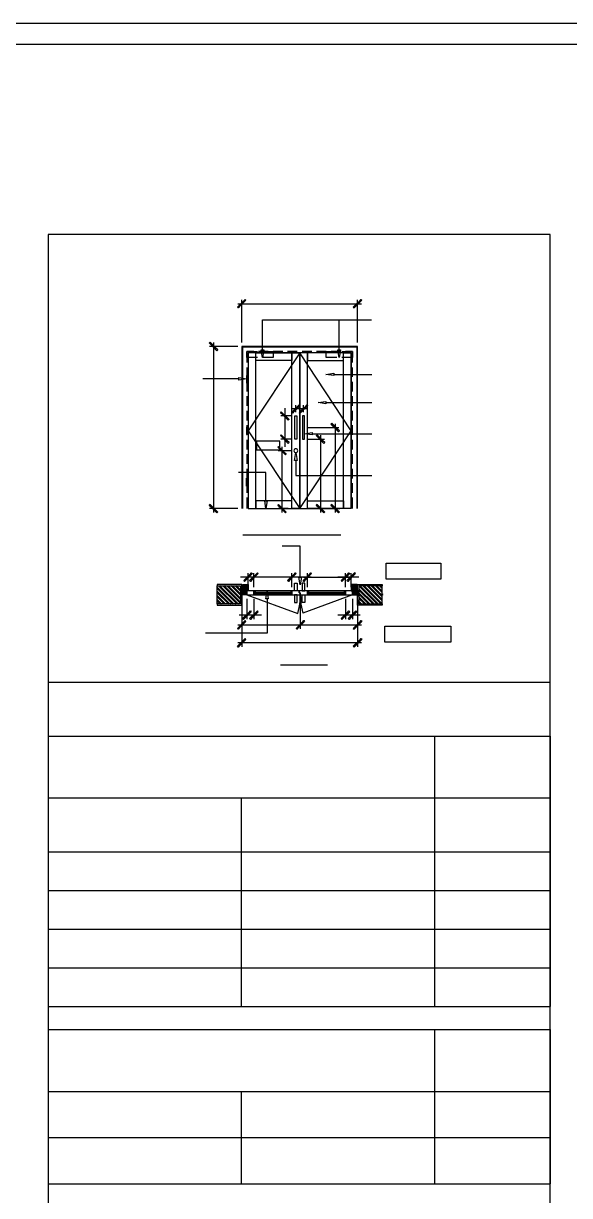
# Model space of a CAD drawing. Header units: millimetres. Extents: x 10 to 831, y 7 to 587.
# Drawn here: x 226.3 to 364.3, y 290.5 to 586.9 of the extents above; entities that cross this region are included whole.
import ezdxf

# ---------------------------------------------------------------- set-up
doc = ezdxf.new("R2010")
doc.units = ezdxf.units.MM
doc.layers.get('0').update_dxf_attribs({"linetype": 'CONTINUOUS'})

msp = doc.modelspace()

# ---------------------------------------------------------------- linework, layer by layer
at = {"color": 9}
for p, q in [((831.144, 586.863), (10.163, 586.863)), ((825.779, 581.501), (15.5291, 581.501)), ((284.515, 503.88), (282.758, 503.88)), ((282.758, 503.88), (282.758, 501.107)), ((282.758, 502.366), (282.758, 503.88)), ((282.758, 503.88), (285.478, 503.88)), ((285.478, 502.366), (282.758, 502.366)), ((296.105, 503.573), (283.077, 483.866)), ((288.167, 503.88), (285.732, 503.88)), ((286.695, 503.88), (289.416, 503.88)), ((289.416, 502.366), (286.695, 502.366)), ((291.828, 503.88), (289.393, 503.88)), ((289.416, 503.88), (289.416, 502.366)), ((295.49, 503.88), (293.056, 503.88)), ((309.132, 483.866), (296.105, 503.573)), ((299.151, 503.88), (296.718, 503.88)), ((302.814, 503.88), (300.369, 503.88)), ((302.792, 502.366), (302.792, 503.88)), ((302.792, 503.88), (305.513, 503.88)), ((305.513, 502.366), (302.792, 502.366)), ((306.476, 503.88), (304.031, 503.88)), ((306.729, 503.88), (309.45, 503.88)), ((309.45, 502.366), (306.729, 502.366)), ((309.45, 503.88), (307.692, 503.88)), ((309.45, 501.107), (309.45, 503.88)), ((309.45, 503.88), (309.45, 502.366)), ((282.758, 499.89), (282.758, 497.455)), ((309.45, 497.455), (309.45, 499.89)), ((282.758, 496.228), (282.758, 493.794)), ((309.45, 493.794), (309.45, 496.228)), ((282.758, 492.566), (282.758, 490.132)), ((309.45, 490.132), (309.45, 492.566)), ((282.758, 488.904), (282.758, 486.47)), ((309.45, 486.47), (309.45, 488.904)), ((282.758, 485.242), (282.758, 482.808)), ((283.077, 483.866), (296.105, 464.171)), ((296.105, 464.171), (309.132, 483.866)), ((309.45, 482.808), (309.45, 485.242)), ((282.758, 481.591), (282.758, 479.146)), ((309.45, 479.146), (309.45, 481.591)), ((282.758, 477.929), (282.758, 475.484)), ((309.45, 475.484), (309.45, 477.929)), ((282.758, 474.267), (282.758, 471.823)), ((309.45, 471.823), (309.45, 474.267)), ((282.758, 470.606), (282.758, 468.161)), ((309.45, 468.161), (309.45, 470.606)), ((282.758, 466.944), (282.758, 464.171)), ((309.45, 464.171), (309.45, 466.944)), ((281.456, 444.962), (275.255, 444.962)), ((275.255, 444.962), (275.255, 444.655)), ((275.255, 444.655), (281.15, 444.655)), ((275.603, 444.655), (280.187, 440.073)), ((275.965, 444.655), (280.536, 440.073)), ((276.049, 444.719), (276.049, 444.719)), ((276.091, 444.761), (276.091, 444.761)), ((276.112, 444.782), (276.112, 444.782)), ((276.292, 444.909), (276.292, 444.909)), ((276.462, 444.888), (276.462, 444.888)), ((276.662, 444.655), (281.15, 440.168)), ((276.727, 444.856), (276.727, 444.856)), ((276.991, 444.729), (276.991, 444.729)), ((277.012, 444.655), (281.15, 440.517)), ((277.181, 444.793), (277.181, 444.793)), ((277.351, 444.772), (277.351, 444.772)), ((277.392, 444.75), (277.392, 444.75)), ((277.615, 444.74), (277.615, 444.74)), ((277.711, 444.655), (281.15, 441.216)), ((277.858, 444.719), (277.858, 444.719)), ((278.059, 444.655), (281.15, 441.565)), ((278.07, 444.676), (278.07, 444.676)), ((278.24, 444.655), (278.24, 444.655)), ((278.694, 444.719), (278.694, 444.719)), ((278.715, 444.761), (278.715, 444.761)), ((278.769, 444.825), (278.769, 444.825)), ((278.769, 444.655), (281.15, 442.263)), ((278.959, 444.962), (278.959, 444.962)), ((279.117, 444.655), (281.15, 442.623)), ((279.594, 444.687), (279.594, 444.687)), ((279.816, 444.655), (281.15, 443.322)), ((279.997, 444.962), (279.997, 444.962)), ((280.06, 444.793), (280.06, 444.793)), ((280.166, 444.655), (281.15, 443.671)), ((280.463, 444.676), (280.463, 444.676)), ((280.863, 444.655), (281.15, 444.369)), ((281.023, 444.962), (281.023, 444.962)), ((281.15, 444.655), (281.15, 440.073)), ((281.309, 444.687), (281.309, 444.687)), ((281.383, 444.803), (281.383, 444.803)), ((281.436, 444.856), (281.436, 444.856)), ((282.991, 444.962), (281.456, 443.438)), ((282.631, 444.962), (281.456, 443.787)), ((282.283, 444.962), (281.456, 444.137)), ((281.933, 444.962), (281.456, 444.486)), ((281.456, 439.755), (281.456, 444.962)), ((282.844, 443.353), (281.456, 444.74)), ((283.077, 444.698), (281.456, 443.089)), ((283.077, 443.48), (281.616, 444.93)), ((283.077, 443.83), (281.933, 444.962)), ((283.077, 444.179), (282.283, 444.962)), ((283.077, 444.528), (282.631, 444.962)), ((283.077, 444.877), (282.991, 444.962)), ((310.392, 444.962), (309.132, 443.703)), ((310.042, 444.962), (309.132, 444.052)), ((309.693, 444.962), (309.132, 444.401)), ((309.343, 444.962), (309.132, 444.75)), ((310.752, 443.216), (309.132, 444.825)), ((310.593, 444.814), (309.132, 443.353)), ((310.752, 443.565), (309.343, 444.962)), ((310.752, 443.914), (309.693, 444.962)), ((310.752, 444.264), (310.042, 444.962)), ((310.752, 444.613), (310.392, 444.962)), ((310.752, 439.755), (310.752, 444.962)), ((310.752, 444.962), (316.953, 444.962)), ((310.761, 444.856), (310.761, 444.856)), ((310.825, 444.803), (310.825, 444.803)), ((310.899, 444.687), (310.899, 444.687)), ((316.953, 444.655), (311.058, 444.655)), ((311.058, 444.655), (311.058, 440.073)), ((311.058, 444.623), (315.609, 440.073)), ((311.186, 444.962), (311.186, 444.962)), ((311.376, 444.655), (315.958, 440.073)), ((311.747, 444.676), (311.747, 444.676)), ((312.075, 444.655), (316.657, 440.073)), ((312.148, 444.793), (312.148, 444.793)), ((312.213, 444.962), (312.213, 444.962)), ((312.423, 444.655), (316.953, 440.126)), ((312.613, 444.687), (312.613, 444.687)), ((313.133, 444.655), (316.953, 440.824)), ((313.239, 444.962), (313.239, 444.962)), ((313.429, 444.825), (313.429, 444.825)), ((313.482, 444.655), (316.953, 441.173)), ((313.493, 444.761), (313.493, 444.761)), ((313.504, 444.719), (313.504, 444.719)), ((313.968, 444.655), (313.968, 444.655)), ((314.138, 444.676), (314.138, 444.676)), ((314.18, 444.655), (316.953, 441.882)), ((314.35, 444.719), (314.35, 444.719)), ((314.529, 444.655), (316.953, 442.232)), ((314.583, 444.74), (314.583, 444.74)), ((314.816, 444.75), (314.816, 444.75)), ((314.858, 444.772), (314.858, 444.772)), ((315.026, 444.793), (315.026, 444.793)), ((315.218, 444.729), (315.218, 444.729)), ((315.239, 444.655), (316.953, 442.93)), ((315.482, 444.856), (315.482, 444.856)), ((315.587, 444.655), (316.953, 443.279)), ((315.747, 444.888), (315.747, 444.888)), ((315.917, 444.909), (315.917, 444.909)), ((316.096, 444.782), (316.096, 444.782)), ((316.107, 444.761), (316.107, 444.761)), ((316.159, 444.719), (316.159, 444.719)), ((316.286, 444.655), (316.953, 443.978)), ((316.636, 444.655), (316.953, 444.338)), ((316.953, 444.962), (316.953, 444.655)), ((275.255, 444.306), (279.488, 440.073)), ((275.255, 443.957), (279.14, 440.073)), ((275.255, 443.258), (278.441, 440.073)), ((275.255, 442.909), (278.081, 440.073)), ((275.255, 442.21), (277.382, 440.073)), ((275.255, 441.851), (277.033, 440.073)), ((281.15, 441.702), (281.15, 441.702)), ((281.182, 444.264), (281.182, 444.264)), ((281.191, 442.549), (281.191, 442.549)), ((281.225, 442.136), (281.225, 442.136)), ((281.245, 442.771), (281.245, 442.771)), ((281.245, 442.475), (281.245, 442.475)), ((281.266, 443.406), (281.266, 443.406)), ((281.277, 443.809), (281.277, 443.809)), ((281.288, 444.041), (281.288, 444.041)), ((281.319, 443.396), (281.319, 443.396)), ((281.329, 442.359), (281.329, 442.359)), ((281.361, 443.597), (281.361, 443.597)), ((281.392, 442.422), (281.392, 442.422)), ((281.415, 444.549), (281.415, 444.549)), ((282.758, 443.089), (281.456, 444.391)), ((283.077, 444.348), (281.456, 442.74)), ((282.758, 442.74), (281.456, 444.041)), ((282.758, 442.39), (281.456, 443.692)), ((282.43, 442.359), (281.456, 443.332)), ((282.082, 442.359), (281.456, 442.983)), ((281.573, 442.517), (281.456, 442.634)), ((281.456, 442.517), (281.456, 442.517)), ((283.077, 443.999), (281.594, 442.517)), ((281.732, 442.359), (281.616, 442.475)), ((282.758, 443.332), (281.785, 442.359)), ((282.758, 442.983), (282.134, 442.359)), ((282.758, 442.634), (282.483, 442.359)), ((282.758, 442.359), (295.639, 437.607)), ((283.077, 443.65), (282.779, 443.353)), ((296.252, 441.565), (296.263, 442.359)), ((296.263, 442.359), (296.284, 441.575)), ((309.45, 442.359), (296.876, 437.691)), ((310.752, 442.856), (309.132, 444.475)), ((310.741, 442.517), (309.132, 444.126)), ((310.54, 442.359), (309.132, 443.777)), ((309.205, 443.353), (309.132, 443.428)), ((310.752, 444.613), (309.45, 443.311)), ((310.752, 444.264), (309.45, 442.962)), ((310.752, 443.914), (309.45, 442.613)), ((310.191, 442.359), (309.45, 443.11)), ((309.841, 442.359), (309.45, 442.761)), ((309.492, 442.359), (309.45, 442.412)), ((310.752, 443.565), (309.545, 442.359)), ((310.752, 443.216), (309.894, 442.359)), ((310.752, 442.856), (310.243, 442.359)), ((310.752, 442.517), (310.752, 442.517)), ((310.793, 444.549), (310.793, 444.549)), ((310.815, 442.422), (310.815, 442.422)), ((310.836, 443.597), (310.836, 443.597)), ((310.867, 442.359), (310.867, 442.359)), ((310.878, 443.396), (310.878, 443.396)), ((310.921, 444.041), (310.921, 444.041)), ((310.921, 443.809), (310.921, 443.809)), ((310.942, 443.406), (310.942, 443.406)), ((310.953, 442.475), (310.953, 442.475)), ((310.963, 442.771), (310.963, 442.771)), ((310.985, 442.136), (310.985, 442.136)), ((311.016, 442.549), (311.016, 442.549)), ((311.026, 444.264), (311.026, 444.264)), ((311.048, 441.702), (311.048, 441.702)), ((311.058, 443.925), (314.911, 440.073)), ((311.058, 443.565), (314.551, 440.073)), ((311.058, 442.867), (313.852, 440.073)), ((311.058, 442.517), (313.504, 440.073)), ((311.058, 441.819), (312.805, 440.073)), ((275.255, 441.152), (276.334, 440.073)), ((275.255, 440.803), (275.985, 440.073)), ((275.255, 440.104), (275.276, 440.073)), ((281.15, 440.073), (275.255, 440.073)), ((275.255, 440.073), (275.255, 439.755)), ((275.255, 439.755), (281.456, 439.755)), ((275.298, 439.999), (275.298, 439.999)), ((275.35, 439.903), (275.35, 439.903)), ((275.519, 439.872), (275.519, 439.872)), ((275.53, 439.967), (275.53, 439.967)), ((275.784, 439.84), (275.784, 439.84)), ((275.953, 439.84), (275.953, 439.84)), ((276.017, 439.893), (276.017, 439.893)), ((276.239, 439.776), (276.239, 439.776)), ((276.334, 439.999), (276.334, 439.999)), ((276.397, 439.956), (276.397, 439.956)), ((277.245, 439.967), (277.245, 439.967)), ((277.297, 439.861), (277.297, 439.861)), ((277.361, 439.999), (277.361, 439.999)), ((278.134, 439.935), (278.134, 439.935)), ((278.387, 439.999), (278.387, 439.999)), ((278.62, 439.882), (278.62, 439.882)), ((278.684, 439.935), (278.684, 439.935)), ((279.002, 439.924), (279.002, 439.924)), ((279.414, 439.988), (279.414, 439.988)), ((279.848, 439.924), (279.848, 439.924)), ((279.965, 439.903), (279.965, 439.903)), ((280.451, 439.988), (280.451, 439.988)), ((280.547, 440.073), (280.547, 440.073)), ((280.737, 439.893), (280.737, 439.893)), ((280.992, 440.009), (280.992, 440.009)), ((281.16, 440.221), (281.16, 440.221)), ((281.16, 439.988), (281.16, 439.988)), ((281.182, 440.856), (281.182, 440.856)), ((281.202, 441.501), (281.202, 441.501)), ((281.245, 440.496), (281.245, 440.496)), ((281.288, 439.914), (281.288, 439.914)), ((281.298, 440.824), (281.298, 440.824)), ((281.319, 441.152), (281.319, 441.152)), ((281.351, 439.977), (281.351, 439.977)), ((281.372, 441.237), (281.372, 441.237)), ((281.436, 439.956), (281.436, 439.956)), ((295.829, 438.379), (295.988, 439.173)), ((295.988, 439.173), (296.105, 439.967)), ((296.105, 439.967), (296.2, 440.761)), ((296.2, 440.761), (296.252, 441.565)), ((296.284, 441.575), (296.338, 440.792)), ((296.338, 440.792), (296.422, 440.009)), ((296.422, 440.009), (296.537, 439.226)), ((296.537, 439.226), (296.697, 438.453)), ((316.953, 439.755), (310.752, 439.755)), ((310.773, 439.956), (310.773, 439.956)), ((310.836, 441.237), (310.836, 441.237)), ((310.858, 439.977), (310.858, 439.977)), ((310.89, 441.152), (310.89, 441.152)), ((310.91, 440.824), (310.91, 440.824)), ((310.921, 439.914), (310.921, 439.914)), ((310.963, 440.496), (310.963, 440.496)), ((311.005, 441.501), (311.005, 441.501)), ((311.026, 440.856), (311.026, 440.856)), ((311.037, 439.988), (311.037, 439.988)), ((311.048, 440.221), (311.048, 440.221)), ((311.058, 441.47), (312.455, 440.073)), ((311.058, 440.761), (311.747, 440.073)), ((311.058, 440.411), (311.397, 440.073)), ((311.058, 440.073), (316.953, 440.073)), ((311.217, 440.009), (311.217, 440.009)), ((311.471, 439.893), (311.471, 439.893)), ((311.661, 440.073), (311.661, 440.073)), ((311.756, 439.988), (311.756, 439.988)), ((312.244, 439.903), (312.244, 439.903)), ((312.36, 439.924), (312.36, 439.924)), ((312.783, 439.988), (312.783, 439.988)), ((313.206, 439.924), (313.206, 439.924)), ((313.524, 439.935), (313.524, 439.935)), ((313.588, 439.882), (313.588, 439.882)), ((313.821, 439.999), (313.821, 439.999)), ((314.074, 439.935), (314.074, 439.935)), ((314.847, 439.999), (314.847, 439.999)), ((314.911, 439.861), (314.911, 439.861)), ((314.963, 439.967), (314.963, 439.967)), ((315.811, 439.956), (315.811, 439.956)), ((315.874, 439.999), (315.874, 439.999)), ((315.969, 439.776), (315.969, 439.776)), ((316.191, 439.893), (316.191, 439.893)), ((316.244, 439.84), (316.244, 439.84)), ((316.414, 439.84), (316.414, 439.84)), ((316.679, 439.967), (316.679, 439.967)), ((316.688, 439.872), (316.688, 439.872)), ((316.858, 439.903), (316.858, 439.903)), ((316.901, 439.999), (316.901, 439.999)), ((316.953, 440.073), (316.953, 439.755)), ((295.639, 437.607), (295.829, 438.379)), ((296.697, 438.453), (296.876, 437.691))]:
    msp.add_line(p, q, dxfattribs=at)
at = {"color": 0}
for p, q in [((359.424, 533.46), (232.519, 533.46)), ((232.519, 533.46), (232.519, 158.641)), ((359.424, 158.641), (359.424, 533.46)), ((280.377, 515.119), (282.335, 517.077)), ((280.483, 515.997), (311.725, 515.997)), ((282.335, 517.077), (280.589, 514.918)), ((282.335, 517.077), (280.589, 514.918)), ((282.335, 517.077), (280.589, 514.918)), ((282.335, 517.077), (280.589, 514.918)), ((280.589, 514.918), (282.537, 516.865)), ((280.589, 514.918), (282.537, 516.865)), ((281.456, 506.166), (281.456, 516.971)), ((282.537, 516.865), (282.335, 517.077)), ((282.537, 516.865), (282.335, 517.077)), ((311.618, 517.077), (309.662, 515.119)), ((311.618, 517.077), (309.662, 515.119)), ((309.873, 514.918), (311.618, 517.077)), ((309.873, 514.918), (311.618, 517.077)), ((309.873, 514.918), (311.618, 517.077)), ((309.873, 514.918), (311.618, 517.077)), ((311.831, 516.865), (309.873, 514.918)), ((310.752, 506.166), (310.752, 516.971)), ((311.618, 517.077), (311.831, 516.865)), ((311.618, 517.077), (311.831, 516.865)), ((280.589, 514.918), (280.377, 515.119)), ((280.589, 514.918), (280.377, 515.119)), ((309.662, 515.119), (309.873, 514.918)), ((309.662, 515.119), (309.873, 514.918)), ((286.738, 504.313), (286.738, 511.902)), ((286.738, 511.902), (314.287, 511.902)), ((306.116, 504.324), (306.116, 511.902)), ((306.116, 511.902), (314.287, 511.902)), ((273.233, 506.06), (273.445, 506.261)), ((273.233, 506.06), (273.445, 506.261)), ((275.393, 504.313), (273.233, 506.06)), ((273.233, 506.06), (275.191, 504.102)), ((275.393, 504.313), (273.233, 506.06)), ((275.393, 504.313), (273.233, 506.06)), ((273.233, 506.06), (275.191, 504.102)), ((275.393, 504.313), (273.233, 506.06)), ((280.483, 505.181), (273.339, 505.181)), ((273.445, 506.261), (275.393, 504.313)), ((274.312, 506.166), (274.312, 463.197)), ((275.191, 504.102), (275.393, 504.313)), ((275.191, 504.102), (275.393, 504.313)), ((310.752, 505.181), (281.456, 505.181)), ((281.456, 505.181), (281.456, 464.171)), ((310.593, 505.033), (281.616, 505.033)), ((281.616, 505.033), (281.616, 464.171)), ((286.738, 502.366), (286.41, 504.313)), ((286.738, 502.366), (286.41, 504.313)), ((286.41, 504.313), (287.055, 504.313)), ((287.055, 504.313), (286.738, 502.366)), ((287.055, 504.313), (286.738, 502.366)), ((306.116, 502.366), (305.788, 504.324)), ((306.116, 502.366), (305.788, 504.324)), ((305.788, 504.324), (306.444, 504.324)), ((306.444, 504.324), (306.116, 502.366)), ((306.444, 504.324), (306.116, 502.366)), ((310.593, 464.171), (310.593, 505.033)), ((310.752, 464.171), (310.752, 505.181)), ((296.105, 503.573), (283.077, 503.573)), ((283.077, 503.573), (283.077, 464.171)), ((309.132, 503.573), (283.077, 503.573)), ((283.077, 503.573), (283.077, 464.171)), ((285.024, 503.573), (283.077, 503.573)), ((283.077, 503.573), (283.077, 464.171)), ((285.024, 464.171), (285.024, 503.573)), ((285.024, 503.573), (294.146, 503.573)), ((285.024, 501.615), (285.024, 503.573)), ((294.146, 501.615), (285.024, 501.615)), ((294.146, 464.171), (294.146, 503.573)), ((294.146, 503.573), (296.105, 503.573)), ((294.146, 503.573), (294.146, 501.615)), ((296.105, 464.171), (296.105, 503.573)), ((296.105, 503.573), (296.105, 464.171)), ((298.052, 503.573), (296.105, 503.573)), ((296.105, 503.573), (296.105, 464.171)), ((298.052, 464.171), (298.052, 503.573)), ((307.185, 503.573), (298.052, 503.573)), ((298.052, 503.573), (298.052, 501.615)), ((298.052, 501.615), (307.185, 501.615)), ((307.185, 464.171), (307.185, 503.573)), ((307.185, 503.573), (309.132, 503.573)), ((307.185, 501.615), (307.185, 503.573)), ((309.132, 464.171), (309.132, 503.573)), ((309.132, 503.573), (309.132, 464.171)), ((302.751, 498.112), (304.698, 498.44)), ((302.751, 498.112), (304.698, 498.44)), ((304.698, 497.794), (302.751, 498.112)), ((304.698, 497.794), (302.751, 498.112)), ((304.698, 498.44), (304.698, 497.794)), ((304.698, 498.112), (314.381, 498.112)), ((280.716, 496.958), (271.635, 496.958)), ((280.716, 497.286), (282.663, 496.958)), ((280.716, 497.286), (282.663, 496.958)), ((280.716, 496.63), (280.716, 497.286)), ((282.663, 496.958), (280.716, 496.63)), ((282.663, 496.958), (280.716, 496.63)), ((282.853, 497.858), (282.663, 497.858)), ((282.663, 497.858), (282.663, 495.91)), ((282.663, 495.91), (282.853, 495.91)), ((282.758, 497.858), (282.758, 495.91)), ((282.853, 495.91), (282.853, 497.858)), ((292.337, 489.55), (292.337, 481.739)), ((294.051, 488.502), (295.999, 490.449)), ((298.052, 489.37), (294.146, 489.37)), ((295.999, 490.449), (294.253, 488.29)), ((295.999, 490.449), (294.253, 488.29)), ((295.999, 490.449), (294.253, 488.29)), ((295.999, 490.449), (294.253, 488.29)), ((294.253, 488.29), (296.209, 490.248)), ((294.253, 488.29), (296.209, 490.248)), ((295.13, 488.576), (295.13, 490.354)), ((297.957, 490.449), (295.999, 488.502)), ((297.957, 490.449), (295.999, 488.502)), ((296.209, 490.248), (295.999, 490.449)), ((296.209, 490.248), (295.999, 490.449)), ((296.209, 488.29), (297.957, 490.449)), ((296.209, 488.29), (297.957, 490.449)), ((296.209, 488.29), (297.957, 490.449)), ((296.209, 488.29), (297.957, 490.449)), ((298.158, 490.248), (296.209, 488.29)), ((297.077, 488.576), (297.077, 490.354)), ((297.957, 490.449), (298.158, 490.248)), ((297.957, 490.449), (298.158, 490.248)), ((300.761, 490.968), (302.708, 491.296)), ((300.761, 490.968), (302.708, 491.296)), ((302.708, 490.64), (300.761, 490.968)), ((302.708, 490.64), (300.761, 490.968)), ((302.708, 491.296), (302.708, 490.64)), ((302.708, 490.968), (314.381, 490.968)), ((291.458, 488.682), (291.257, 488.47)), ((291.458, 488.682), (291.257, 488.47)), ((291.257, 488.47), (293.416, 486.724)), ((291.257, 488.47), (293.416, 486.724)), ((291.257, 488.47), (293.416, 486.724)), ((291.257, 488.47), (293.416, 486.724)), ((293.204, 486.523), (291.257, 488.47)), ((293.925, 487.602), (291.363, 487.602)), ((293.416, 486.724), (291.458, 488.682)), ((293.416, 486.724), (291.458, 488.682)), ((293.416, 486.724), (293.204, 486.523)), ((293.416, 486.724), (293.204, 486.523)), ((294.253, 488.29), (294.051, 488.502)), ((294.253, 488.29), (294.051, 488.502)), ((294.898, 487.602), (295.352, 487.602)), ((294.898, 481.739), (294.898, 487.602)), ((295.352, 487.602), (295.352, 481.739)), ((295.999, 488.502), (296.209, 488.29)), ((295.999, 488.502), (296.209, 488.29)), ((297.311, 487.602), (296.855, 487.602)), ((296.855, 487.602), (296.855, 481.739)), ((297.311, 481.739), (297.311, 487.602)), ((282.853, 484.851), (282.663, 484.851)), ((282.663, 484.851), (282.663, 482.893)), ((282.758, 484.851), (282.758, 482.893)), ((282.853, 482.893), (282.853, 484.851)), ((297.311, 483.115), (299.258, 483.433)), ((297.311, 483.115), (299.258, 483.433)), ((298.285, 484.671), (306.03, 484.671)), ((299.258, 483.433), (299.258, 482.787)), ((303.979, 485.549), (304.19, 485.75)), ((303.979, 485.549), (304.19, 485.75)), ((306.137, 483.803), (303.979, 485.549)), ((303.979, 485.549), (305.936, 483.591)), ((306.137, 483.803), (303.979, 485.549)), ((306.137, 483.803), (303.979, 485.549)), ((303.979, 485.549), (305.936, 483.591)), ((306.137, 483.803), (303.979, 485.549)), ((304.19, 485.75), (306.137, 483.803)), ((305.058, 485.644), (305.058, 463.197)), ((305.936, 483.591), (306.137, 483.803)), ((305.936, 483.591), (306.137, 483.803)), ((282.663, 482.893), (282.853, 482.893)), ((285.16, 481.221), (285.16, 479.019)), ((291.119, 481.221), (285.16, 481.221)), ((291.119, 479.019), (291.119, 481.221)), ((291.257, 482.618), (291.458, 482.819)), ((291.257, 482.618), (291.458, 482.819)), ((293.416, 480.871), (291.257, 482.618)), ((291.257, 482.618), (293.204, 480.66)), ((293.416, 480.871), (291.257, 482.618)), ((293.416, 480.871), (291.257, 482.618)), ((291.257, 482.618), (293.204, 480.66)), ((293.416, 480.871), (291.257, 482.618)), ((293.925, 481.739), (291.363, 481.739)), ((291.458, 482.819), (293.416, 480.871)), ((292.337, 481.739), (292.337, 479.792)), ((293.204, 480.66), (293.416, 480.871)), ((293.204, 480.66), (293.416, 480.871)), ((295.352, 481.739), (294.898, 481.739)), ((296.855, 481.739), (297.311, 481.739)), ((299.258, 482.787), (297.311, 483.115)), ((299.258, 482.787), (297.311, 483.115)), ((298.285, 481.739), (302.338, 481.739)), ((299.258, 483.115), (314.381, 483.115)), ((300.275, 482.618), (300.486, 482.819)), ((300.275, 482.618), (300.486, 482.819)), ((302.433, 480.871), (300.275, 482.618)), ((300.275, 482.618), (302.231, 480.66)), ((302.433, 480.871), (300.275, 482.618)), ((302.433, 480.871), (300.275, 482.618)), ((300.275, 482.618), (302.231, 480.66)), ((302.433, 480.871), (300.275, 482.618)), ((300.486, 482.819), (302.433, 480.871)), ((301.353, 482.723), (301.353, 463.197)), ((302.231, 480.66), (302.433, 480.871)), ((302.231, 480.66), (302.433, 480.871)), ((285.16, 479.019), (291.119, 479.019)), ((290.548, 479.697), (290.75, 479.898)), ((290.548, 479.697), (290.75, 479.898)), ((292.706, 477.95), (290.548, 479.697)), ((290.548, 479.697), (292.495, 477.739)), ((292.706, 477.95), (290.548, 479.697)), ((292.706, 477.95), (290.548, 479.697)), ((290.548, 479.697), (292.495, 477.739)), ((292.706, 477.95), (290.548, 479.697)), ((294.146, 478.818), (290.643, 478.818)), ((290.75, 479.898), (292.706, 477.95)), ((291.627, 479.792), (291.627, 463.197)), ((292.495, 477.739), (292.706, 477.95)), ((292.495, 477.739), (292.706, 477.95)), ((294.802, 476.373), (295.13, 478.321)), ((294.802, 476.373), (295.13, 478.321)), ((295.13, 478.321), (295.447, 476.373)), ((295.13, 478.321), (295.447, 476.373)), ((295.447, 476.373), (294.802, 476.373)), ((295.13, 476.373), (295.13, 472.511)), ((287.584, 473.336), (280.653, 473.336)), ((282.663, 471.833), (282.853, 471.833)), ((282.663, 469.875), (282.663, 471.833)), ((282.758, 469.875), (282.758, 471.833)), ((282.853, 471.833), (282.853, 469.875)), ((287.584, 466.129), (287.584, 473.336)), ((295.13, 472.511), (314.381, 472.511)), ((282.853, 469.875), (282.663, 469.875)), ((294.146, 466.129), (285.024, 466.129)), ((285.024, 466.129), (285.024, 464.171)), ((287.584, 464.171), (287.256, 466.129)), ((287.584, 464.171), (287.256, 466.129)), ((287.256, 466.129), (287.912, 466.129)), ((287.912, 466.129), (287.584, 464.171)), ((287.912, 466.129), (287.584, 464.171)), ((294.146, 464.171), (294.146, 466.129)), ((298.052, 464.171), (298.052, 466.129)), ((298.052, 466.129), (307.185, 466.129)), ((307.185, 466.129), (307.185, 464.171)), ((273.445, 465.25), (273.233, 465.049)), ((273.445, 465.25), (273.233, 465.049)), ((273.233, 465.049), (275.393, 463.303)), ((273.233, 465.049), (275.393, 463.303)), ((273.233, 465.049), (275.393, 463.303)), ((273.233, 465.049), (275.393, 463.303)), ((275.191, 463.091), (273.233, 465.049)), ((280.483, 464.171), (273.339, 464.171)), ((275.393, 463.303), (273.445, 465.25)), ((275.393, 463.303), (273.445, 465.25)), ((275.393, 463.303), (275.191, 463.091)), ((275.393, 463.303), (275.191, 463.091)), ((283.077, 464.171), (296.105, 464.171)), ((283.077, 464.171), (285.024, 464.171)), ((285.024, 464.171), (294.146, 464.171)), ((290.75, 465.25), (290.548, 465.049)), ((290.75, 465.25), (290.548, 465.049)), ((290.548, 465.049), (292.706, 463.303)), ((290.548, 465.049), (292.706, 463.303)), ((290.548, 465.049), (292.706, 463.303)), ((290.548, 465.049), (292.706, 463.303)), ((292.495, 463.091), (290.548, 465.049)), ((293.172, 464.171), (290.643, 464.171)), ((292.706, 463.303), (290.75, 465.25)), ((292.706, 463.303), (290.75, 465.25)), ((292.706, 463.303), (292.495, 463.091)), ((292.706, 463.303), (292.495, 463.091)), ((296.105, 464.171), (294.146, 464.171)), ((295.395, 464.171), (306.263, 464.171)), ((296.105, 464.171), (306.03, 464.171)), ((296.105, 464.171), (298.052, 464.171)), ((297.077, 464.171), (302.338, 464.171)), ((307.185, 464.171), (298.052, 464.171)), ((300.486, 465.25), (300.275, 465.049)), ((300.486, 465.25), (300.275, 465.049)), ((300.275, 465.049), (302.433, 463.303)), ((300.275, 465.049), (302.433, 463.303)), ((300.275, 465.049), (302.433, 463.303)), ((300.275, 465.049), (302.433, 463.303)), ((302.231, 463.091), (300.275, 465.049)), ((302.433, 463.303), (300.486, 465.25)), ((302.433, 463.303), (300.486, 465.25)), ((302.433, 463.303), (302.231, 463.091)), ((302.433, 463.303), (302.231, 463.091)), ((304.19, 465.25), (303.979, 465.049)), ((304.19, 465.25), (303.979, 465.049)), ((303.979, 465.049), (306.137, 463.303)), ((303.979, 465.049), (306.137, 463.303)), ((303.979, 465.049), (306.137, 463.303)), ((303.979, 465.049), (306.137, 463.303)), ((305.936, 463.091), (303.979, 465.049)), ((306.137, 463.303), (304.19, 465.25)), ((306.137, 463.303), (304.19, 465.25)), ((306.137, 463.303), (305.936, 463.091)), ((306.137, 463.303), (305.936, 463.091)), ((309.132, 464.171), (307.185, 464.171)), ((281.754, 457.535), (306.518, 457.535)), ((296.231, 454.709), (291.68, 454.709)), ((296.231, 446.814), (296.231, 454.709)), ((283.943, 447.936), (281.996, 445.989)), ((283.943, 447.936), (281.996, 445.989)), ((282.198, 445.777), (283.943, 447.936)), ((282.198, 445.777), (283.943, 447.936)), ((282.198, 445.777), (283.943, 447.936)), ((282.198, 445.777), (283.943, 447.936)), ((284.155, 447.735), (282.198, 445.777)), ((283.077, 444.327), (283.077, 447.841)), ((283.457, 445.989), (285.415, 447.936)), ((283.457, 445.989), (285.415, 447.936)), ((285.415, 447.936), (283.669, 445.777)), ((285.415, 447.936), (283.669, 445.777)), ((285.415, 447.936), (283.669, 445.777)), ((285.415, 447.936), (283.669, 445.777)), ((285.415, 447.936), (283.669, 445.777)), ((285.415, 447.936), (283.669, 445.777)), ((285.415, 447.936), (283.669, 445.777)), ((285.415, 447.936), (283.669, 445.777)), ((283.669, 445.777), (285.616, 447.735)), ((283.669, 445.777), (285.616, 447.735)), ((283.669, 445.777), (285.616, 447.735)), ((283.669, 445.777), (285.616, 447.735)), ((283.943, 447.936), (284.155, 447.735)), ((283.943, 447.936), (284.155, 447.735)), ((284.536, 444.327), (284.536, 447.841)), ((284.536, 444.327), (284.536, 447.841)), ((285.616, 447.735), (285.415, 447.936)), ((285.616, 447.735), (285.415, 447.936)), ((285.616, 447.735), (285.415, 447.936)), ((285.616, 447.735), (285.415, 447.936)), ((293.066, 445.989), (295.024, 447.936)), ((295.024, 447.936), (293.066, 445.989)), ((295.024, 447.936), (293.066, 445.989)), ((295.024, 447.936), (293.278, 445.777)), ((295.024, 447.936), (293.278, 445.777)), ((295.024, 447.936), (293.278, 445.777)), ((295.024, 447.936), (293.278, 445.777)), ((293.278, 445.777), (295.024, 447.936)), ((293.278, 445.777), (295.024, 447.936)), ((293.278, 445.777), (295.024, 447.936)), ((293.278, 445.777), (295.024, 447.936)), ((293.278, 445.777), (295.225, 447.735)), ((293.278, 445.777), (295.225, 447.735)), ((295.225, 447.735), (293.278, 445.777)), ((294.146, 444.327), (294.146, 447.841)), ((294.146, 444.327), (294.146, 447.841)), ((295.225, 447.735), (295.024, 447.936)), ((295.225, 447.735), (295.024, 447.936)), ((295.024, 447.936), (295.225, 447.735)), ((295.024, 447.936), (295.225, 447.735)), ((298.929, 447.936), (296.972, 445.989)), ((298.929, 447.936), (296.972, 445.989)), ((296.972, 445.989), (298.929, 447.936)), ((297.184, 445.777), (298.929, 447.936)), ((297.184, 445.777), (298.929, 447.936)), ((297.184, 445.777), (298.929, 447.936)), ((297.184, 445.777), (298.929, 447.936)), ((298.929, 447.936), (297.184, 445.777)), ((298.929, 447.936), (297.184, 445.777)), ((298.929, 447.936), (297.184, 445.777)), ((298.929, 447.936), (297.184, 445.777)), ((299.131, 447.735), (297.184, 445.777)), ((297.184, 445.777), (299.131, 447.735)), ((297.184, 445.777), (299.131, 447.735)), ((298.052, 444.327), (298.052, 447.841)), ((298.052, 444.327), (298.052, 447.841)), ((298.929, 447.936), (299.131, 447.735)), ((298.929, 447.936), (299.131, 447.735)), ((299.131, 447.735), (298.929, 447.936)), ((299.131, 447.735), (298.929, 447.936)), ((308.54, 447.936), (306.591, 445.989)), ((308.54, 447.936), (306.591, 445.989)), ((308.54, 447.936), (306.591, 445.989)), ((308.54, 447.936), (306.591, 445.989)), ((306.792, 445.777), (308.54, 447.936)), ((306.792, 445.777), (308.54, 447.936)), ((306.792, 445.777), (308.54, 447.936)), ((306.792, 445.777), (308.54, 447.936)), ((306.792, 445.777), (308.54, 447.936)), ((306.792, 445.777), (308.54, 447.936)), ((306.792, 445.777), (308.54, 447.936)), ((306.792, 445.777), (308.54, 447.936)), ((308.751, 447.735), (306.792, 445.777)), ((308.751, 447.735), (306.792, 445.777)), ((307.672, 444.327), (307.672, 447.841)), ((307.672, 444.327), (307.672, 447.841)), ((308.052, 445.989), (309.999, 447.936)), ((309.999, 447.936), (308.264, 445.777)), ((309.999, 447.936), (308.264, 445.777)), ((309.999, 447.936), (308.264, 445.777)), ((309.999, 447.936), (308.264, 445.777)), ((308.264, 445.777), (310.212, 447.735)), ((308.264, 445.777), (310.212, 447.735)), ((308.54, 447.936), (308.751, 447.735)), ((308.54, 447.936), (308.751, 447.735)), ((308.54, 447.936), (308.751, 447.735)), ((308.54, 447.936), (308.751, 447.735)), ((309.132, 444.327), (309.132, 447.841)), ((310.212, 447.735), (309.999, 447.936)), ((310.212, 447.735), (309.999, 447.936)), ((317.948, 450.37), (331.749, 450.37)), ((317.948, 446.296), (317.948, 450.37)), ((331.749, 450.37), (331.749, 446.296)), ((275.255, 444.655), (281.15, 444.655)), ((275.255, 440.073), (275.255, 444.655)), ((283.077, 446.857), (281.118, 446.857)), ((281.15, 444.655), (281.15, 440.073)), ((281.456, 442.517), (281.456, 444.814)), ((281.456, 444.814), (281.616, 444.814)), ((281.616, 444.814), (281.616, 444.962)), ((281.616, 444.962), (283.077, 444.962)), ((281.996, 445.989), (282.198, 445.777)), ((281.996, 445.989), (282.198, 445.777)), ((286.494, 446.857), (283.077, 446.857)), ((283.077, 444.962), (283.077, 443.353)), ((283.669, 445.777), (283.457, 445.989)), ((283.669, 445.777), (283.457, 445.989)), ((283.669, 445.777), (283.457, 445.989)), ((283.669, 445.777), (283.457, 445.989)), ((295.13, 446.857), (283.563, 446.857)), ((293.278, 445.777), (293.066, 445.989)), ((293.278, 445.777), (293.066, 445.989)), ((293.066, 445.989), (293.278, 445.777)), ((293.066, 445.989), (293.278, 445.777)), ((299.036, 446.857), (293.172, 446.857)), ((294.802, 443.353), (294.802, 445.301)), ((294.802, 445.301), (295.447, 445.301)), ((295.447, 445.301), (295.447, 443.353)), ((296.231, 444.867), (295.903, 446.814)), ((296.231, 444.867), (295.903, 446.814)), ((295.903, 446.814), (296.559, 446.814)), ((296.559, 446.814), (296.231, 444.867)), ((296.559, 446.814), (296.231, 444.867)), ((296.75, 445.301), (296.75, 443.353)), ((297.405, 445.301), (296.75, 445.301)), ((296.972, 445.989), (297.184, 445.777)), ((296.972, 445.989), (297.184, 445.777)), ((297.184, 445.777), (296.972, 445.989)), ((297.184, 445.777), (296.972, 445.989)), ((297.077, 446.857), (308.645, 446.857)), ((297.405, 443.353), (297.405, 445.301)), ((307.672, 446.857), (305.714, 446.857)), ((306.591, 445.989), (306.792, 445.777)), ((306.591, 445.989), (306.792, 445.777)), ((306.591, 445.989), (306.792, 445.777)), ((306.591, 445.989), (306.792, 445.777)), ((311.089, 446.857), (307.672, 446.857)), ((308.264, 445.777), (308.052, 445.989)), ((308.264, 445.777), (308.052, 445.989)), ((310.593, 444.962), (309.132, 444.962)), ((309.132, 444.962), (309.132, 443.353)), ((310.593, 444.814), (310.593, 444.962)), ((310.752, 444.814), (310.593, 444.814)), ((310.752, 442.517), (310.752, 444.814)), ((316.953, 444.655), (311.058, 444.655)), ((311.058, 444.655), (311.058, 440.073)), ((316.953, 442.56), (316.953, 444.962)), ((316.953, 440.073), (316.953, 444.655)), ((331.749, 446.296), (317.948, 446.296)), ((281.456, 443.988), (281.456, 433.776)), ((281.616, 442.517), (281.456, 442.517)), ((281.616, 442.359), (281.616, 442.517)), ((282.758, 442.359), (281.616, 442.359)), ((295.945, 443.353), (282.758, 443.353)), ((282.758, 443.353), (282.758, 442.359)), ((283.077, 443.353), (282.758, 443.353)), ((282.758, 443.353), (282.758, 442.359)), ((282.758, 442.359), (296.263, 442.359)), ((284.536, 443.353), (284.854, 443.353)), ((284.536, 442.983), (284.536, 443.353)), ((284.854, 443.353), (284.536, 442.983)), ((284.536, 443.353), (284.854, 442.983)), ((284.536, 442.359), (284.536, 443.353)), ((284.536, 443.353), (294.146, 443.353)), ((284.536, 442.729), (284.536, 442.983)), ((284.536, 442.983), (294.146, 442.983)), ((284.854, 442.983), (284.536, 442.983)), ((294.146, 442.729), (284.536, 442.729)), ((284.854, 442.729), (284.536, 442.729)), ((284.536, 442.729), (284.536, 442.359)), ((284.854, 442.359), (284.536, 442.729)), ((284.536, 442.359), (284.854, 442.729)), ((284.536, 442.359), (284.854, 442.359)), ((294.146, 442.359), (284.536, 442.359)), ((284.854, 443.353), (284.854, 442.983)), ((284.854, 442.359), (284.854, 442.729)), ((287.521, 441.396), (287.849, 443.353)), ((287.521, 441.396), (287.849, 443.353)), ((287.849, 443.353), (288.177, 441.396)), ((287.849, 443.353), (288.177, 441.396)), ((293.839, 443.353), (293.839, 443.29)), ((294.146, 443.353), (293.839, 443.353)), ((293.839, 443.353), (293.839, 442.983)), ((293.839, 443.353), (294.146, 442.983)), ((294.146, 443.353), (293.839, 442.983)), ((293.839, 442.983), (294.146, 442.983)), ((293.839, 442.359), (293.839, 442.729)), ((293.839, 442.729), (294.146, 442.729)), ((293.839, 442.359), (294.146, 442.729)), ((294.146, 442.359), (293.839, 442.729)), ((293.839, 442.359), (293.839, 442.422)), ((294.146, 442.359), (293.839, 442.359)), ((294.146, 442.983), (294.146, 443.353)), ((294.146, 443.353), (294.146, 442.359)), ((294.146, 442.983), (294.146, 442.729)), ((294.146, 442.729), (294.146, 442.359)), ((295.447, 443.353), (294.802, 443.353)), ((295.447, 442.359), (294.802, 442.359)), ((294.802, 442.359), (294.802, 440.411)), ((295.447, 440.411), (295.447, 442.359)), ((309.45, 443.353), (295.945, 443.353)), ((295.945, 443.353), (295.945, 442.856)), ((295.945, 442.856), (295.945, 443.353)), ((295.945, 442.856), (296.263, 442.856)), ((296.263, 442.856), (295.945, 442.856)), ((296.263, 442.856), (296.263, 442.359)), ((296.263, 442.359), (296.263, 442.856)), ((296.263, 442.359), (309.45, 442.359)), ((296.75, 443.353), (297.405, 443.353)), ((296.75, 440.411), (296.75, 442.359)), ((296.75, 442.359), (297.405, 442.359)), ((297.405, 442.359), (297.405, 440.411)), ((298.052, 443.353), (298.369, 443.353)), ((298.052, 442.983), (298.052, 443.353)), ((298.369, 443.353), (298.052, 442.983)), ((298.052, 443.353), (298.369, 442.983)), ((298.052, 442.359), (298.052, 443.353)), ((298.052, 443.353), (307.672, 443.353)), ((298.052, 442.729), (298.052, 442.983)), ((298.052, 442.983), (307.672, 442.983)), ((298.369, 442.983), (298.052, 442.983)), ((307.672, 442.729), (298.052, 442.729)), ((298.369, 442.729), (298.052, 442.729)), ((298.052, 442.729), (298.052, 442.359)), ((298.369, 442.359), (298.052, 442.729)), ((298.052, 442.359), (298.369, 442.729)), ((298.052, 442.359), (298.369, 442.359)), ((307.672, 442.359), (298.052, 442.359)), ((298.369, 443.353), (298.369, 442.983)), ((298.369, 442.359), (298.369, 442.729)), ((307.353, 443.353), (307.353, 443.29)), ((307.672, 443.353), (307.353, 443.353)), ((307.353, 443.353), (307.353, 442.983)), ((307.353, 443.353), (307.672, 442.983)), ((307.672, 443.353), (307.353, 442.983)), ((307.353, 442.983), (307.672, 442.983)), ((307.353, 442.359), (307.353, 442.729)), ((307.353, 442.729), (307.672, 442.729)), ((307.353, 442.359), (307.672, 442.729)), ((307.672, 442.359), (307.353, 442.729)), ((307.353, 442.359), (307.353, 442.422)), ((307.672, 442.359), (307.353, 442.359)), ((307.672, 442.983), (307.672, 443.353)), ((307.672, 443.353), (307.672, 442.359)), ((307.672, 442.983), (307.672, 442.729)), ((307.672, 442.729), (307.672, 442.359)), ((309.132, 443.353), (309.45, 443.353)), ((309.45, 442.359), (309.45, 443.353)), ((309.45, 443.353), (309.45, 442.359)), ((309.45, 442.359), (310.593, 442.359)), ((310.593, 442.359), (310.593, 442.517)), ((310.593, 442.517), (310.752, 442.517)), ((310.752, 443.533), (310.752, 441.978)), ((316.688, 442.263), (317.228, 442.464)), ((316.953, 442.168), (316.688, 442.263)), ((317.228, 442.464), (316.953, 442.56)), ((316.953, 439.755), (316.953, 442.168)), ((281.15, 440.073), (275.255, 440.073)), ((281.456, 440.38), (281.456, 429.256)), ((282.758, 441.385), (282.758, 436.241)), ((284.536, 441.385), (284.536, 436.241)), ((288.177, 441.396), (287.521, 441.396)), ((287.849, 441.396), (287.849, 432.675)), ((294.802, 440.411), (295.447, 440.411)), ((296.263, 441.385), (296.263, 433.776)), ((296.263, 441.385), (296.263, 433.776)), ((297.405, 440.411), (296.75, 440.411)), ((307.672, 441.385), (307.672, 436.241)), ((309.45, 441.385), (309.45, 436.241)), ((310.752, 440.993), (310.752, 433.776)), ((310.752, 440.38), (310.752, 429.256)), ((311.058, 440.073), (316.953, 440.073)), ((280.377, 433.881), (282.335, 435.839)), ((282.335, 435.839), (280.589, 433.68)), ((282.335, 435.839), (280.589, 433.68)), ((282.335, 435.839), (280.589, 433.68)), ((282.335, 435.839), (280.589, 433.68)), ((282.758, 437.215), (280.811, 437.215)), ((283.638, 438.295), (281.679, 436.347)), ((283.638, 438.295), (281.679, 436.347)), ((281.679, 436.347), (281.89, 436.136)), ((281.679, 436.347), (281.89, 436.136)), ((281.89, 436.136), (283.638, 438.295)), ((281.89, 436.136), (283.638, 438.295)), ((281.89, 436.136), (283.638, 438.295)), ((281.89, 436.136), (283.638, 438.295)), ((283.837, 438.094), (281.89, 436.136)), ((282.537, 435.628), (282.335, 435.839)), ((282.537, 435.628), (282.335, 435.839)), ((286.494, 437.215), (282.758, 437.215)), ((283.457, 436.347), (285.415, 438.295)), ((283.669, 436.136), (283.457, 436.347)), ((283.669, 436.136), (283.457, 436.347)), ((283.638, 438.295), (283.837, 438.094)), ((283.638, 438.295), (283.837, 438.094)), ((285.415, 438.295), (283.669, 436.136)), ((285.415, 438.295), (283.669, 436.136)), ((285.415, 438.295), (283.669, 436.136)), ((285.415, 438.295), (283.669, 436.136)), ((283.669, 436.136), (285.616, 438.094)), ((283.669, 436.136), (285.616, 438.094)), ((285.616, 438.094), (285.415, 438.295)), ((285.616, 438.094), (285.415, 438.295)), ((297.141, 435.839), (295.183, 433.881)), ((297.141, 435.839), (295.183, 433.881)), ((295.183, 433.881), (297.141, 435.839)), ((295.395, 433.68), (297.141, 435.839)), ((295.395, 433.68), (297.141, 435.839)), ((295.395, 433.68), (297.141, 435.839)), ((295.395, 433.68), (297.141, 435.839)), ((297.141, 435.839), (295.395, 433.68)), ((297.141, 435.839), (295.395, 433.68)), ((297.141, 435.839), (295.395, 433.68)), ((297.141, 435.839), (295.395, 433.68)), ((297.141, 435.839), (297.342, 435.628)), ((297.141, 435.839), (297.342, 435.628)), ((297.342, 435.628), (297.141, 435.839)), ((297.342, 435.628), (297.141, 435.839)), ((307.672, 437.215), (305.714, 437.215)), ((308.54, 438.295), (306.591, 436.347)), ((308.54, 438.295), (306.591, 436.347)), ((306.591, 436.347), (306.792, 436.136)), ((306.591, 436.347), (306.792, 436.136)), ((306.792, 436.136), (308.54, 438.295)), ((306.792, 436.136), (308.54, 438.295)), ((306.792, 436.136), (308.54, 438.295)), ((306.792, 436.136), (308.54, 438.295)), ((308.751, 438.094), (306.792, 436.136)), ((311.397, 437.215), (307.672, 437.215)), ((308.37, 436.347), (310.318, 438.295)), ((308.572, 436.136), (308.37, 436.347)), ((308.572, 436.136), (308.37, 436.347)), ((308.54, 438.295), (308.751, 438.094)), ((308.54, 438.295), (308.751, 438.094)), ((310.318, 438.295), (308.572, 436.136)), ((310.318, 438.295), (308.572, 436.136)), ((310.318, 438.295), (308.572, 436.136)), ((310.318, 438.295), (308.572, 436.136)), ((308.572, 436.136), (310.528, 438.094)), ((308.572, 436.136), (310.528, 438.094)), ((311.618, 435.839), (309.662, 433.881)), ((311.618, 435.839), (309.662, 433.881)), ((309.873, 433.68), (311.618, 435.839)), ((309.873, 433.68), (311.618, 435.839)), ((309.873, 433.68), (311.618, 435.839)), ((309.873, 433.68), (311.618, 435.839)), ((310.528, 438.094), (310.318, 438.295)), ((310.528, 438.094), (310.318, 438.295)), ((311.618, 435.839), (311.831, 435.628)), ((311.618, 435.839), (311.831, 435.628)), ((280.589, 433.68), (280.377, 433.881)), ((280.589, 433.68), (280.377, 433.881)), ((280.483, 434.76), (297.247, 434.76)), ((280.589, 433.68), (282.537, 435.628)), ((280.589, 433.68), (282.537, 435.628)), ((295.183, 433.881), (295.395, 433.68)), ((295.183, 433.881), (295.395, 433.68)), ((295.395, 433.68), (295.183, 433.881)), ((295.395, 433.68), (295.183, 433.881)), ((295.289, 434.76), (311.725, 434.76)), ((297.342, 435.628), (295.395, 433.68)), ((295.395, 433.68), (297.342, 435.628)), ((295.395, 433.68), (297.342, 435.628)), ((309.662, 433.881), (309.873, 433.68)), ((309.662, 433.881), (309.873, 433.68)), ((311.831, 435.628), (309.873, 433.68)), ((317.62, 434.432), (334.341, 434.432)), ((317.62, 430.357), (317.62, 434.432)), ((334.341, 434.432), (334.341, 430.357)), ((287.849, 432.675), (272.292, 432.675)), ((280.377, 429.362), (282.335, 431.32)), ((311.725, 430.241), (280.483, 430.241)), ((282.335, 431.32), (280.589, 429.161)), ((282.335, 431.32), (280.589, 429.161)), ((282.335, 431.32), (280.589, 429.161)), ((282.335, 431.32), (280.589, 429.161)), ((280.589, 429.161), (282.537, 431.109)), ((280.589, 429.161), (282.537, 431.109)), ((282.537, 431.109), (282.335, 431.32)), ((282.537, 431.109), (282.335, 431.32)), ((311.618, 431.32), (309.662, 429.362)), ((311.618, 431.32), (309.662, 429.362)), ((309.873, 429.161), (311.618, 431.32)), ((309.873, 429.161), (311.618, 431.32)), ((309.873, 429.161), (311.618, 431.32)), ((309.873, 429.161), (311.618, 431.32)), ((311.831, 431.109), (309.873, 429.161)), ((311.618, 431.32), (311.831, 431.109)), ((311.618, 431.32), (311.831, 431.109)), ((334.341, 430.357), (317.62, 430.357)), ((280.589, 429.161), (280.377, 429.362)), ((280.589, 429.161), (280.377, 429.362)), ((309.662, 429.362), (309.873, 429.161)), ((309.662, 429.362), (309.873, 429.161)), ((291.246, 424.653), (303.111, 424.653)), ((232.519, 420.303), (359.424, 420.303)), ((232.519, 406.64), (359.424, 406.64)), ((330.139, 406.64), (330.139, 338.303)), ((359.424, 406.64), (359.424, 338.303)), ((232.519, 391.019), (359.424, 391.019)), ((281.329, 391.019), (281.329, 338.303)), ((232.519, 377.345), (359.424, 377.345)), ((232.519, 367.587), (359.424, 367.587)), ((232.519, 357.819), (359.424, 357.819)), ((232.519, 348.061), (359.424, 348.061)), ((232.519, 338.303), (359.424, 338.303)), ((232.519, 332.419), (359.424, 332.419)), ((330.139, 332.419), (330.139, 293.377)), ((359.424, 332.419), (359.424, 293.377)), ((232.519, 316.799), (359.424, 316.799)), ((281.329, 316.799), (281.329, 293.377)), ((232.519, 305.092), (359.424, 305.092)), ((232.519, 293.377), (359.424, 293.377))]:
    msp.add_line(p, q, dxfattribs=at)
for points in [[(295.125, 479.316), (294.853, 479.316), (294.633, 479.097), (294.633, 478.822)], [(294.633, 478.822), (294.633, 478.55), (294.853, 478.331), (295.125, 478.331)], [(295.617, 478.822), (295.617, 479.097), (295.398, 479.316), (295.125, 479.316)], [(295.125, 478.331), (295.398, 478.331), (295.617, 478.55), (295.617, 478.822)]]:
    msp.add_open_spline(points, degree=3, dxfattribs=at)

doc.saveas('drawing.dxf')
